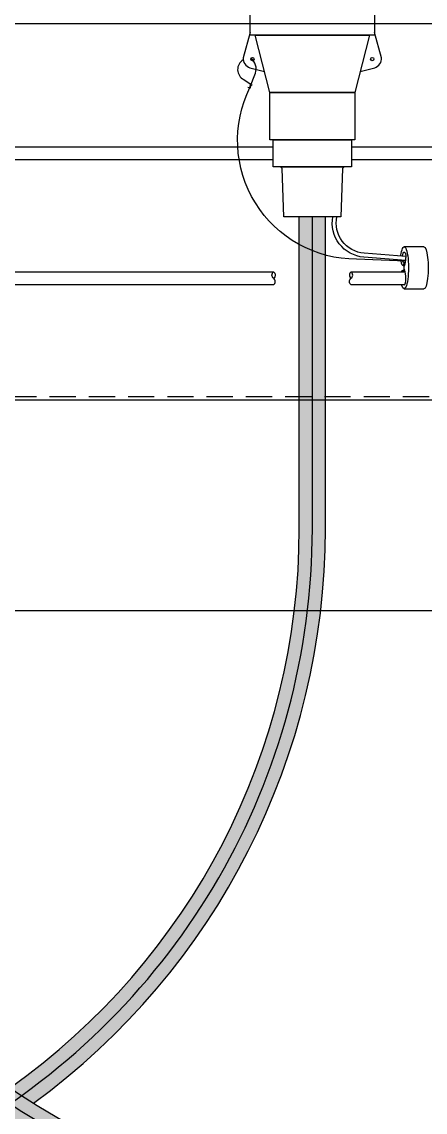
# Model space of a CAD drawing. Header units: feet. Extents: x -208 to 2089, y -974 to 342.
# Drawn here: x 262.92 to 274.48, y 74.68 to 105.92 of the extents above; entities that cross this region are included whole.
import ezdxf

# ---------------------------------------------------------------- set-up
doc = ezdxf.new("R2010")
doc.units = ezdxf.units.FT
doc.header["$MEASUREMENT"] = 0
doc.linetypes.add('HIDDEN', pattern=[0.375, 0.25, -0.125])
doc.layers.get('Defpoints').update_dxf_attribs({"color": 5})
for name, color, linetype in [('E-CABL-ACF', 1, 'AC_CABLE_FEEDER'), ('E-CABL-UG4', 64, 'GROUND_WIRE_G4'), ('E-DETL', 7, 'Continuous'), ('E-DETL-1', 7, 'Continuous'), ('E-EQPM-ENCL', 8, 'Continuous'), ('E-GRND', 3, 'Continuous')]:
    doc.layers.add(name, color=color, linetype=linetype)
doc.linetypes.add('AC_CABLE_FEEDER', pattern='A,0.2,-0.05,0,-0.05,0.2,-0.12,["ACF",Standard,S=0.1,R=0,X=-0.05,Y=-0.05],-0.3,0.2,-0.05,0,-0.05', length=1.22)
doc.linetypes.add('GROUND_WIRE_G4', pattern='A,1,-0.2,["G4",Standard,S=0.1,R=0,X=-0.1,Y=-0.05],-0.2', length=1.4)

msp = doc.modelspace()

# ---------------------------------------------------------------- hatches: boundary and pattern name
at = {"layer": 'E-CABL-ACF', "linetype": 'Continuous'}
h = msp.add_hatch(color=254, dxfattribs=at)
h.dxf.hatch_style = 1
h.paths.add_polyline_path([(261.4349860100252, 73.7533377555662, 0.01671421260000037), (262.5909492567129, 74.47328507795586, -0.009947953082728903), (261.9212313120357, 74.9300964322187, -0.012866006920456), (261.0599860100249, 74.40285680840447), (249.1055231677241, 67.5009444683846), (249.8555231677242, 67.06793176649236)])
edge = h.paths.add_edge_path()
edge.add_line((271.6224860100249, 91.398605357674), (271.6224860100249, 100.337066170777))
edge.add_line((271.6224860100249, 100.337066170777), (270.8724860100249, 100.337066170777))
edge.add_line((270.8724860100249, 100.337066170777), (270.8724860100248, 91.39860535767386))
edge.add_arc((251.2474860100248, 91.398605357674), 19.62499999999999, 305.2917184293473, 359.9999999999996, ccw=False)
edge.add_arc((273.7349880939011, 91.53057159707225), 19.62499999999972, 235.3807459227882, 237.723955454997)
edge.add_arc((251.2474860100249, 91.39860535767397), 20.37500000000004, 306.1100864085365, 360.0000000000001)
edge = h.paths.add_edge_path()
edge.add_line((244.7018986617605, 64.09248527067194), (249.1055231677241, 66.6349190646001))
edge.add_line((249.1055231677241, 66.6349190646001), (248.3555231677241, 67.06793176649236))
edge.add_line((248.3555231677241, 67.06793176649236), (244.3268986617595, 64.74200432350975))
edge.add_arc((224.5143986617596, 99.05826094846822), 39.62500000000004, 269.99999999999994, 299.99999999999983, ccw=False)
edge.add_line((224.5143986617595, 59.43326094846819), (205.2603653541748, 59.43326094846819))
edge.add_arc((197.5143986617595, 99.05826094847242), 40.37500000000426, 270.0000000000002, 281.0608009807647, ccw=False)
edge.add_line((197.5143986617596, 58.68326094846816), (224.5143986617597, 58.68326094846816))
edge.add_arc((224.5143986617597, 99.05826094846822), 40.37500000000006, 270, 300.0000000000014)
h = msp.add_hatch(color=254, dxfattribs=at)
h.dxf.hatch_style = 1
h.paths.add_polyline_path([(261.4349860100252, 73.7533377555662, 0.01671421260000037), (262.5909492567129, 74.47328507795586, -0.009947953082728903), (261.9212313120357, 74.9300964322187, -0.012866006920456), (261.0599860100249, 74.40285680840447), (249.1055231677241, 67.5009444683846), (249.8555231677242, 67.06793176649236)])
edge = h.paths.add_edge_path()
edge.add_line((271.6224860100249, 91.398605357674), (271.6224860100249, 100.337066170777))
edge.add_line((271.6224860100249, 100.337066170777), (270.8724860100249, 100.337066170777))
edge.add_line((270.8724860100249, 100.337066170777), (270.8724860100248, 91.39860535767386))
edge.add_arc((251.2474860100248, 91.398605357674), 19.62499999999999, 305.2917184293473, 359.9999999999996, ccw=False)
edge.add_arc((273.7349880939011, 91.53057159707225), 19.62499999999972, 235.3807459227882, 237.723955454997)
edge.add_arc((251.2474860100249, 91.39860535767397), 20.37500000000004, 306.1100864085365, 360.0000000000001)
edge = h.paths.add_edge_path()
edge.add_line((244.7018986617605, 64.09248527067194), (249.1055231677241, 66.6349190646001))
edge.add_line((249.1055231677241, 66.6349190646001), (248.3555231677241, 67.06793176649236))
edge.add_line((248.3555231677241, 67.06793176649236), (244.3268986617595, 64.74200432350975))
edge.add_arc((224.5143986617596, 99.05826094846822), 39.62500000000004, 269.99999999999994, 299.99999999999983, ccw=False)
edge.add_line((224.5143986617595, 59.43326094846819), (205.2603653541748, 59.43326094846819))
edge.add_arc((197.5143986617595, 99.05826094847242), 40.37500000000426, 270.0000000000002, 281.0608009807647, ccw=False)
edge.add_line((197.5143986617596, 58.68326094846816), (224.5143986617597, 58.68326094846816))
edge.add_arc((224.5143986617597, 99.05826094846822), 40.37500000000006, 270, 300.0000000000014)
h = msp.add_hatch(color=252, dxfattribs=at)
h.dxf.hatch_style = 1
edge = h.paths.add_edge_path()
edge.add_line((322.5310740244891, 58.68326094846819), (322.5310740244892, 59.01513827379364))
edge.add_arc((327.6972090847604, 99.05826094846802), 40.37499999999983, 258.9391990192351, 262.6486332502362, ccw=False)
edge.add_line((319.9512423923458, 59.43326094846816), (300.6966476736885, 59.43326094846825))
edge.add_arc((300.6966476736887, 99.05826094846819), 39.62499999999996, 239.9999999999996, 269.9999999999998, ccw=False)
edge.add_line((280.8841476736884, 64.74200432350997), (263.9224880939001, 74.53482304780368))
edge.add_arc((273.7349880939003, 91.53057159707319), 19.62499999999994, 179.9999999999999, 239.9999999999996, ccw=False)
edge.add_line((254.1099880939003, 91.53057159707322), (254.1099880939003, 100.3370661707771))
edge.add_line((254.1099880939003, 100.3370661707771), (253.3599880939003, 100.3370661707771))
edge.add_line((253.3599880939003, 100.3370661707771), (253.3599880939003, 91.53057159707322))
edge.add_arc((273.7349880939003, 91.53057159707319), 20.37500000000003, 180, 239.9999999999996)
edge.add_line((263.5474880939001, 73.88530399496531), (280.5091476736884, 64.0924852706716))
edge.add_arc((300.6966476736886, 99.05826094846807), 40.37499999999992, 239.9999999999995, 269.9999999999999)
edge.add_line((300.6966476736886, 58.68326094846816), (322.5310740244891, 58.68326094846819))
h = msp.add_hatch(color=252, dxfattribs=at)
h.dxf.hatch_style = 1
edge = h.paths.add_edge_path()
edge.add_line((322.5310740244891, 58.68326094846819), (322.5310740244892, 59.01513827379364))
edge.add_arc((327.6972090847604, 99.05826094846802), 40.37499999999983, 258.9391990192351, 262.6486332502362, ccw=False)
edge.add_line((319.9512423923458, 59.43326094846816), (300.6966476736885, 59.43326094846825))
edge.add_arc((300.6966476736887, 99.05826094846819), 39.62499999999996, 239.9999999999996, 269.9999999999998, ccw=False)
edge.add_line((280.8841476736884, 64.74200432350997), (263.9224880939001, 74.53482304780368))
edge.add_arc((273.7349880939003, 91.53057159707319), 19.62499999999994, 179.9999999999999, 239.9999999999996, ccw=False)
edge.add_line((254.1099880939003, 91.53057159707322), (254.1099880939003, 100.3370661707771))
edge.add_line((254.1099880939003, 100.3370661707771), (253.3599880939003, 100.3370661707771))
edge.add_line((253.3599880939003, 100.3370661707771), (253.3599880939003, 91.53057159707322))
edge.add_arc((273.7349880939003, 91.53057159707319), 20.37500000000003, 180, 239.9999999999996)
edge.add_line((263.5474880939001, 73.88530399496531), (280.5091476736884, 64.0924852706716))
edge.add_arc((300.6966476736886, 99.05826094846807), 40.37499999999992, 239.9999999999995, 269.9999999999999)
edge.add_line((300.6966476736886, 58.68326094846816), (322.5310740244891, 58.68326094846819))

# ---------------------------------------------------------------- linework, layer by layer
at = {"layer": 'Defpoints', "linetype": 'Continuous', "flags": 128}
for points in [[(203.0044464757595, 59.05826094846816), (224.5143986617596, 59.05826094846819, 0.1316524975873957), (244.5143986617596, 64.4172447970906), (261.2474860100248, 74.07809728198521, 0.2679491924311234), (271.2474860100249, 91.398605357674), (271.2474860100249, 100.337066170777)], [(203.0044464757595, 59.05826094846816), (224.5143986617596, 59.05826094846819, 0.1316524975873957), (244.5143986617596, 64.4172447970906), (261.2474860100248, 74.07809728198521, 0.2679491924311234), (271.2474860100249, 91.398605357674), (271.2474860100249, 100.337066170777)], [(253.7349880939003, 100.337066170777), (253.7349880939003, 91.53057159707316, 0.2679491924311235), (263.7349880939003, 74.21006352138437), (280.6966476736886, 64.41724479709063, 0.1316524975873959), (300.6966476736886, 59.05826094846816), (322.2071612707618, 59.05826094846805)], [(253.7349880939003, 100.337066170777), (253.7349880939003, 91.53057159707316, 0.2679491924311235), (263.7349880939003, 74.21006352138437), (280.6966476736886, 64.41724479709063, 0.1316524975873959), (300.6966476736886, 59.05826094846816), (322.2071612707618, 59.05826094846805)]]:
    msp.add_lwpolyline(points, format="xyb", dxfattribs=at)
at = {"layer": 'E-CABL-ACF', "linetype": 'Continuous', "flags": 128}
for points in [[(253.3599880939003, 100.337066170777), (253.3599880939003, 91.53057159707316, 0.2679491924311235), (263.5474880939003, 73.88530399496517), (280.5091476736886, 64.09248527067143, 0.1316524975873958), (300.6966476736886, 58.68326094846813), (322.5310740244892, 58.68326094846816)], [(253.3599880939003, 100.337066170777), (253.3599880939003, 91.53057159707316, 0.2679491924311235), (263.5474880939003, 73.88530399496517), (280.5091476736886, 64.09248527067143, 0.1316524975873958), (300.6966476736886, 58.68326094846813), (322.5310740244892, 58.68326094846816)], [(254.1099880939003, 100.337066170777), (254.1099880939003, 91.53057159707316, 0.2679491924311238), (263.9224880939003, 74.53482304780354), (280.8841476736886, 64.7420043235098, 0.131652497587396), (300.6966476736886, 59.43326094846819), (319.9512423923458, 59.4332609484681)], [(254.1099880939003, 100.337066170777), (254.1099880939003, 91.53057159707316, 0.2679491924311238), (263.9224880939003, 74.53482304780354), (280.8841476736886, 64.7420043235098, 0.131652497587396), (300.6966476736886, 59.43326094846819), (319.9512423923458, 59.4332609484681)], [(262.5856267054357, 75.3802661625181, 0.2433497852314581), (270.8724860100248, 91.398605357674), (270.8724860100249, 100.337066170777)], [(262.5856267054357, 75.3802661625181, 0.2433497852314581), (270.8724860100248, 91.398605357674), (270.8724860100249, 100.337066170777)], [(263.2552597324007, 74.9379250791369, 0.2395707891532931), (271.6224860100249, 91.398605357674), (271.6224860100249, 100.337066170777)], [(263.2552597324007, 74.9379250791369, 0.2395707891532931), (271.6224860100249, 91.398605357674), (271.6224860100249, 100.337066170777)]]:
    msp.add_lwpolyline(points, format="xyb", dxfattribs=at)
at = {"layer": 'E-CABL-UG4', "linetype": 'Continuous', "flags": 128}
msp.add_lwpolyline([(270.1363588309455, 98.38428364151997, 0.5127015254162051), (270.1363588309455, 98.57178364151997, -0.5127015254162851), (270.1363588309455, 98.75928364151997, -0.5127015254162851), (270.1363588309455, 98.57178364151997, 0.5127015254162851)], format="xyb", dxfattribs=at)
msp.add_lwpolyline([(270.1363588309455, 98.38428364151997, 0.5127015254162051), (270.1363588309455, 98.57178364151997, -0.5127015254162851), (270.1363588309455, 98.75928364151997, -0.5127015254162851), (270.1363588309455, 98.57178364151997, 0.5127015254162851)], format="xyb", dxfattribs=at)
at = {"layer": 'E-DETL', "color": 41}
for p, q in [((269.4658109864084, 105.5376440997223), (269.4658109864084, 112.1758415218174)), ((269.4658109864084, 105.5376440997223), (269.4658109864084, 112.1758415218174)), ((273.0280382114983, 112.1758415218174), (273.0280382114983, 105.5376440997223)), ((273.0280382114983, 112.1758415218174), (273.0280382114983, 105.5376440997223)), ((269.4658109864084, 105.6201290621511), (269.2649850111684, 104.8928634881359)), ((269.4658109864084, 105.6201290621511), (269.2649850111684, 104.8928634881359)), ((273.2288641867382, 104.8928634881359), (273.0280382114983, 105.6201290621511)), ((273.2288641867382, 104.8928634881359), (273.0280382114983, 105.6201290621511)), ((272.8853385772077, 105.5376440997223), (269.4658109864084, 105.5376440997223)), ((272.8853385772077, 105.5376440997223), (269.4658109864084, 105.5376440997223)), ((270.031345560503, 103.8992617402844), (269.6085106206989, 105.5376440997223)), ((269.6085106206989, 105.5376440997223), (272.8853385772077, 105.5376440997223)), ((270.031345560503, 103.8992617402844), (269.6085106206989, 105.5376440997223)), ((269.6085106206989, 105.5376440997223), (272.8853385772077, 105.5376440997223)), ((272.8853385772077, 105.5376440997223), (272.4625036557866, 103.8992617402844)), ((272.8853385772077, 105.5376440997223), (272.4625036557866, 103.8992617402844)), ((273.0280382114983, 105.5376440997223), (272.8853385772077, 105.5376440997223)), ((273.0280382114983, 105.5376440997223), (272.8853385772077, 105.5376440997223)), ((269.4605469498089, 104.607464256321), (269.8780544131673, 104.4964755926386)), ((269.4605469498089, 104.607464256321), (269.8780544131673, 104.4964755926386)), ((272.6157947847393, 104.4964755926386), (273.0333022480977, 104.607464256321)), ((272.6157947847393, 104.4964755926386), (273.0333022480977, 104.607464256321)), ((270.031345560503, 102.5356873385956), (270.031345560503, 103.8992617402844)), ((270.031345560503, 103.8992617402844), (272.4625036557866, 103.8992617402844)), ((272.4625036557866, 103.8992617402844), (270.031345560503, 103.8992617402844)), ((270.031345560503, 102.5356873385956), (270.031345560503, 103.8992617402844)), ((270.031345560503, 103.8992617402844), (272.4625036557866, 103.8992617402844)), ((272.4625036557866, 103.8992617402844), (270.031345560503, 103.8992617402844)), ((272.4625036557866, 103.8992617402844), (272.4625036557866, 102.5356873385956)), ((272.4625036557866, 103.8992617402844), (272.4625036557866, 102.5356873385956)), ((272.3673705417489, 102.5356873385956), (270.031345560503, 102.5356873385956)), ((272.3673705417489, 102.5356873385956), (270.031345560503, 102.5356873385956)), ((270.1264786561578, 101.7640626239803), (270.1264786561578, 102.5356873385956)), ((270.1264786561578, 102.5356873385956), (272.3673705417489, 102.5356873385956)), ((270.1264786561578, 101.7640626239803), (270.1264786561578, 102.5356873385956)), ((270.1264786561578, 102.5356873385956), (272.3673705417489, 102.5356873385956)), ((272.4625036557866, 102.5356873385956), (272.3673705417489, 102.5356873385956)), ((272.3673705417489, 102.5356873385956), (272.3673705417489, 101.7640626239803)), ((272.4625036557866, 102.5356873385956), (272.3673705417489, 102.5356873385956)), ((272.3673705417489, 102.5356873385956), (272.3673705417489, 101.7640626239803)), ((272.1559848009614, 101.7640626239803), (270.1264786561578, 101.7640626239803)), ((272.1559848009614, 101.7640626239803), (270.1264786561578, 101.7640626239803)), ((270.385430935581, 101.721760177093), (270.3378643969452, 101.7640626239803)), ((270.3378643969452, 101.7640626239803), (272.1559848009614, 101.7640626239803)), ((270.385430935581, 101.721760177093), (270.3378643969452, 101.7640626239803)), ((270.3378643969452, 101.7640626239803), (272.1559848009614, 101.7640626239803)), ((270.4277334743834, 100.337066170777), (270.385430935581, 101.721760177093)), ((270.4277334743834, 100.337066170777), (270.385430935581, 101.721760177093)), ((272.1084182439426, 101.721760177093), (272.0661157235232, 100.337066170777)), ((272.1084182439426, 101.721760177093), (272.0661157235232, 100.337066170777)), ((272.1559848009614, 101.7640626239803), (272.1084182439426, 101.721760177093)), ((272.1559848009614, 101.7640626239803), (272.1084182439426, 101.721760177093)), ((272.3673705417489, 101.7640626239803), (272.1559848009614, 101.7640626239803)), ((272.3673705417489, 101.7640626239803), (272.1559848009614, 101.7640626239803)), ((272.0661157235232, 100.337066170777), (270.4277334743834, 100.337066170777)), ((272.0661157235232, 100.337066170777), (270.4277334743834, 100.337066170777))]:
    msp.add_line(p, q, dxfattribs=at)
for centre in [(269.5312251888074, 104.8531380483226), (269.5312251888074, 104.8531380483226), (272.9626240274823, 104.8531380483226), (272.9626240274823, 104.8531380483226)]:
    msp.add_circle(centre, 0.04886597132423846, dxfattribs=at)
for centre, radius, start, end in [((269.5287093374374, 104.8638720205527), 0.2653130706517052, 173.726610115781, 214.4198144140572), ((269.5287093374374, 104.8638720205527), 0.2653130706517052, 173.726610115781, 214.4198144140572), ((269.5287094469001, 104.8638720478217), 0.2653131763633028, 214.4198059098947, 255.113010208177), ((269.5287094469001, 104.8638720478217), 0.2653131763633028, 214.4198059098947, 255.113010208177), ((272.9651397510066, 104.8638720478218), 0.2653131763633528, 284.8869897918246, 325.5801940900994), ((272.9651397510066, 104.8638720478218), 0.2653131763633528, 284.8869897918246, 325.5801940900994), ((272.9651398604692, 104.8638720205527), 0.2653130706517117, 325.5801855859428, 6.273389884217369), ((272.9651398604692, 104.8638720205527), 0.2653130706517117, 325.5801855859428, 6.273389884217369)]:
    msp.add_arc(centre, radius, start, end, dxfattribs=at)
at = {"layer": 'E-DETL-1', "color": 64, "linetype": 'Continuous', "flags": 128}
for points in [[(254.8548726256242, 102.3373749812879), (270.1264786561578, 102.3373749812879)], [(254.8548726256242, 102.3373749812879), (270.1264786561578, 102.3373749812879)], [(272.3673705417489, 102.3373749812879), (279.6139807400331, 102.3373749812879)], [(272.3673705417489, 102.3373749812879), (279.6139807400331, 102.3373749812879)], [(270.1264786561578, 101.9623749812879), (254.8548726256242, 101.9623749812879)], [(270.1264786561578, 101.9623749812879), (254.8548726256242, 101.9623749812879)], [(279.6139807400331, 101.9623749812879), (272.3673705417489, 101.9623749812879)], [(279.6139807400331, 101.9623749812879), (272.3673705417489, 101.9623749812879)], [(257.052374875368, 98.75928364151983), (270.1363588309455, 98.75928364151997)], [(257.052374875368, 98.75928364151983), (270.1363588309455, 98.75928364151997)], [(272.3574903669613, 98.75928364151983), (273.9042846182043, 98.75928364151983)], [(272.3574903669613, 98.75928364151983), (273.9042846182043, 98.75928364151983)], [(272.3574903669613, 98.75928364151983), (273.9042846182043, 98.75928364151983)], [(272.3574903669613, 98.75928364151983), (273.9042846182043, 98.75928364151983)], [(270.1363588309455, 98.38428364151997), (257.0045292442358, 98.38428364151986)], [(270.1363588309455, 98.38428364151997), (257.0045292442358, 98.38428364151986)], [(273.8788542430991, 98.38428364151986), (272.3574903669612, 98.38428364151986)], [(273.8788542430991, 98.38428364151986), (272.3574903669612, 98.38428364151986)]]:
    msp.add_lwpolyline(points, dxfattribs=at)
msp.add_lwpolyline([(272.3574903669611, 98.38428364151997, -0.5127015254162051), (272.3574903669611, 98.57178364151994, 0.5127015254162851), (272.3574903669611, 98.75928364151997, 0.5127015254162851), (272.3574903669611, 98.57178364151994, -0.5127015254162851)], format="xyb", dxfattribs=at)
msp.add_lwpolyline([(272.3574903669611, 98.38428364151997, -0.5127015254162051), (272.3574903669611, 98.57178364151994, 0.5127015254162851), (272.3574903669611, 98.75928364151997, 0.5127015254162851), (272.3574903669611, 98.57178364151994, -0.5127015254162851)], format="xyb", dxfattribs=at)
at = {"layer": 'E-EQPM-ENCL', "color": 7, "ltscale": 5}
for points in [[(206.3989509035027, 124.9485952989309), (206.2855380659182, 124.9485952989309), (206.2855380659182, 95.24532384097861), (206.330875970979, 95.15451188099192), (206.3989509035027, 95.08643694846816), (291.5822642284141, 95.08643694846816), (291.6503391609379, 95.15451188099192), (291.6958132158638, 95.24532384097861), (291.6958132158638, 124.9485952989309), (291.5822642284141, 124.9485952989309)], [(206.3989509035027, 124.9485952989309), (206.2855380659182, 124.9485952989309), (206.2855380659182, 95.24532384097861), (206.330875970979, 95.15451188099192), (206.3989509035027, 95.08643694846816), (291.5822642284141, 95.08643694846816), (291.6503391609379, 95.15451188099192), (291.6958132158638, 95.24532384097861), (291.6958132158638, 124.9485952989309), (291.5822642284141, 124.9485952989309)], [(291.5822642284141, 105.8650133146834), (206.2855380659182, 105.8650133146834)], [(291.5822642284141, 105.8650133146834), (206.2855380659182, 105.8650133146834)]]:
    msp.add_lwpolyline(points, dxfattribs=at)
at = {"layer": 'E-EQPM-ENCL', "linetype": 'Continuous', "ltscale": 2}
msp.add_lwpolyline([(203.775125874504, 89.05826094846816), (206.047730798742, 94.47026094846817, -0.3011931925953308), (206.971730798742, 95.08643694846816), (291.0094843331749, 95.08643694846816, -0.2307079521796871), (291.933484333175, 94.47026094846817), (294.2018013734431, 89.06847215051107)], format="xyb", dxfattribs=at)
msp.add_lwpolyline([(203.775125874504, 89.05826094846816), (206.047730798742, 94.47026094846817, -0.3011931925953308), (206.971730798742, 95.08643694846816), (291.0094843331749, 95.08643694846816, -0.2307079521796871), (291.933484333175, 94.47026094846817), (294.2018013734431, 89.06847215051107)], format="xyb", dxfattribs=at)
at = {"layer": 'E-EQPM-ENCL', "linetype": 'HIDDEN', "ltscale": 3}
msp.add_lwpolyline([(291.4688513908296, 95.17724890845486), (206.5123637410873, 95.17724890845486)], dxfattribs=at)
msp.add_lwpolyline([(291.4688513908296, 95.17724890845486), (206.5123637410873, 95.17724890845486)], dxfattribs=at)
at = {"layer": 'E-EQPM-ENCL', "linetype": 'Continuous', "ltscale": 2}
msp.add_lwpolyline([(203.775125874504, 89.05826094846816), (294.1774843331749, 89.05826094846816)], dxfattribs=at)
msp.add_lwpolyline([(203.775125874504, 89.05826094846816), (294.1774843331749, 89.05826094846816)], dxfattribs=at)
at = {"layer": 'E-GRND'}
for p, q in [((273.8788542430991, 99.02088954285063), (273.8512968898565, 98.9360356135432)), ((273.8788542430991, 99.02088954285063), (273.8512968898565, 98.9360356135432)), ((273.8512968898565, 98.93603561349954), (273.8865481863097, 98.93603561349954)), ((273.8512968898565, 98.93603561349954), (273.8865481863097, 98.93603561349954)), ((273.8512968898565, 98.80404061247026), (273.8865481863097, 98.80404061247026)), ((273.8788542430991, 98.75928364151986), (273.8512968898565, 98.80404061247026)), ((273.8512968898565, 98.80404061247026), (273.8865481863097, 98.80404061247026)), ((273.8788542430991, 98.75928364151986), (273.8512968898565, 98.80404061247026)), ((273.8788542430991, 99.02088954285063), (273.9145980820883, 99.02088954285063)), ((273.8788542430991, 99.02088954285063), (273.9145980820883, 99.02088954285063)), ((273.8788542430991, 98.75928364151986), (273.9042846182035, 98.75928364151986)), ((273.8788542430991, 98.75928364151986), (273.9042846182035, 98.75928364151986))]:
    msp.add_line(p, q, dxfattribs=at)
at = {"layer": 'E-GRND', "flags": 128}
for points in [[(273.9214433586562, 99.05945758724033), (272.5112355747455, 99.11967403256736, -0.5565621175140216), (269.460971293491, 104.0386294997939), (269.6159450954344, 104.449897254106)], [(273.9214433586562, 99.05945758724033), (272.5112355747455, 99.11967403256736, -0.5565621175140216), (269.460971293491, 104.0386294997939), (269.6159450954344, 104.449897254106)], [(273.924801776396, 99.08617525564813), (272.7222417982024, 99.17837919367557, -0.4477691073643826), (271.837229526725, 100.337066170777, -0.4477691073643826)], [(273.924801776396, 99.08617525564813), (272.7222417982024, 99.17837919367557, -0.4477691073643826), (271.837229526725, 100.337066170777, -0.4477691073643826)], [(273.9283989391184, 99.19943170023157), (272.7308957870812, 99.29124791598821, -0.4553600553897276), (271.9527774972374, 100.337066170777)], [(273.9283989391184, 99.19943170023157), (272.7308957870812, 99.29124791598821, -0.4553600553897276), (271.9527774972374, 100.337066170777)]]:
    msp.add_lwpolyline(points, format="xyb", dxfattribs=at)
at = {"layer": 'E-GRND', "linetype": 'Continuous', "flags": 128}
msp.add_lwpolyline([(269.283398053747, 104.2700839371773), (269.5215391806267, 104.1063004761906), (269.4657368444567, 104.1175625028486), (269.4934655263391, 104.088973019593), (269.4595248481177, 104.0960093641967), (269.4872657242202, 104.0674621899992), (269.4533128517787, 104.0744562255446), (269.4810537278811, 104.0459090513473), (269.4471008554399, 104.0529030868926), (269.4748417315422, 104.0243559126953), (269.4034750844866, 104.0392340090899)], dxfattribs=at)
msp.add_lwpolyline([(269.283398053747, 104.2700839371773), (269.5215391806267, 104.1063004761906), (269.4657368444567, 104.1175625028486), (269.4934655263391, 104.088973019593), (269.4595248481177, 104.0960093641967), (269.4872657242202, 104.0674621899992), (269.4533128517787, 104.0744562255446), (269.4810537278811, 104.0459090513473), (269.4471008554399, 104.0529030868926), (269.4748417315422, 104.0243559126953), (269.4034750844866, 104.0392340090899)], dxfattribs=at)
at = {"layer": 'E-GRND'}
for points in [[(274.444203164004, 99.47344383218223), (273.8788542430991, 99.47344383216767)], [(274.444203164004, 99.47344383218223), (273.8788542430991, 99.47344383216767)], [(273.8788542430991, 98.26663239376575), (274.444203164004, 98.26663239378757)], [(273.8788542430991, 98.26663239376575), (274.444203164004, 98.26663239378757)]]:
    msp.add_lwpolyline(points, dxfattribs=at)
at = {"layer": 'E-GRND', "linetype": 'Continuous'}
for centre, radius, start, end in [((269.426094105124, 104.5555926678076), 0.3191823904050451, 120.3840937397911, 243.4443115222283), ((269.426094105124, 104.5555926678076), 0.3191823904050451, 120.3840937397911, 243.4443115222283), ((269.2834774834052, 104.5762675628612), 0.3556742441943705, 339.1882974839841, 55.46745720687304), ((269.2834774834052, 104.5762675628612), 0.3556742441943705, 339.1882974839841, 55.46745720687304)]:
    msp.add_arc(centre, radius, start, end, dxfattribs=at)
at = {"layer": 'E-GRND', "extrusion": (0, 0, -1)}
for centre, major_axis, ratio, start_param, end_param in [((273.8788542430991, 98.87003811296671), (-9.758549086624702e-17, 0.6034057191992004), 0.203437195247522, -0.9702957704143688, 3.776677567129983), ((273.8788542430991, 98.87003811296671), (-9.758549086624702e-17, 0.6034057191992004), 0.203437195247522, -0.9702957704143688, 3.776677567129983), ((274.4442031640035, 98.87003811298854), (0, -0.6034057191990029), 0.2034371952475886, 3.141592653589793, 6.283185307179587), ((274.4442031640035, 98.87003811298854), (0, -0.6034057191990029), 0.2034371952475886, 3.141592653589793, 6.283185307179587), ((273.8788542430991, 99.17174097256719), (-5.757497138073197e-16, 0.150851429841812), 0.3341109434754694, -1.334963189044482, 1.570796326794898), ((273.8788542430991, 99.17174097256719), (-5.757497138073197e-16, 0.150851429841812), 0.3341109434754694, -1.334963189044482, 1.570796326794898), ((273.8788542430991, 99.17174097256719), (1.574437277964439e-15, 0.1508514298418113), 0.3341109434754586, 3.141592653589761, 3.898960084715598), ((273.8788542430991, 99.17174097256719), (1.574437277964439e-15, 0.1508514298418113), 0.3341109434754586, 3.141592653589761, 3.898960084715598), ((273.851296889856, 98.56833525340988), (-1.603736737452424e-14, 0.2357053590621092), 0.3341109435685767, -0.6264485090081343, 2.031708135064036e-13), ((273.851296889856, 98.56833525340988), (-1.603736737452424e-14, 0.2357053590621092), 0.3341109435685767, -0.6264485090081343, 2.031708135064036e-13)]:
    msp.add_ellipse(centre, major_axis=major_axis, ratio=ratio, start_param=start_param, end_param=end_param, dxfattribs=at)
at = {"layer": 'E-GRND'}
for centre, major_axis, ratio, start_param, end_param in [((273.851296889856, 99.17174097256719), (1.081234987926588e-14, 0.2357053590621092), 0.3341109435686145, 2.044085402534359, 3.141592653589931), ((273.851296889856, 99.17174097256719), (1.081234987926588e-14, 0.2357053590621092), 0.3341109435686145, 2.044085402534359, 3.141592653589931), ((273.8352710373517, 99.17174097256719), (1.393932867609364e-14, 0.2812967402166993), 0.3341109435685789, 3.719565040288868, 4.712388980384707), ((273.8352710373517, 99.17174097256719), (1.393932867609364e-14, 0.2812967402166993), 0.3341109435685789, 3.719565040288868, 4.712388980384707), ((273.9321206560414, 98.87003811296671), (-1.410668234922484e-15, 0.0931652905120951), 0.6930341515250552, 0.7820721365866139, 2.359520516723306), ((273.9321206560414, 98.87003811296671), (-1.410668234922484e-15, 0.0931652905120951), 0.6930341515250552, 0.7820721365866139, 2.359520516723306), ((273.8352710373517, 98.56833525336623), (9.971041190060475e-15, 0.281296740216646), 0.3341109435686422, -1.570796326794885, -0.577972386535985), ((273.8352710373517, 98.56833525336623), (9.971041190060475e-15, 0.281296740216646), 0.3341109435686422, -1.570796326794885, -0.577972386535985), ((273.8788542430991, 98.56833525336623), (7.392539107778639e-16, 0.184051611843131), 0.2738422828485129, 3.141592653589809, 4.712388980384691), ((273.8788542430991, 98.56833525336623), (7.392539107778639e-16, 0.184051611843131), 0.2738422828485129, 3.141592653589809, 4.712388980384691)]:
    msp.add_ellipse(centre, major_axis=major_axis, ratio=ratio, start_param=start_param, end_param=end_param, dxfattribs=at)

doc.saveas('drawing.dxf')
